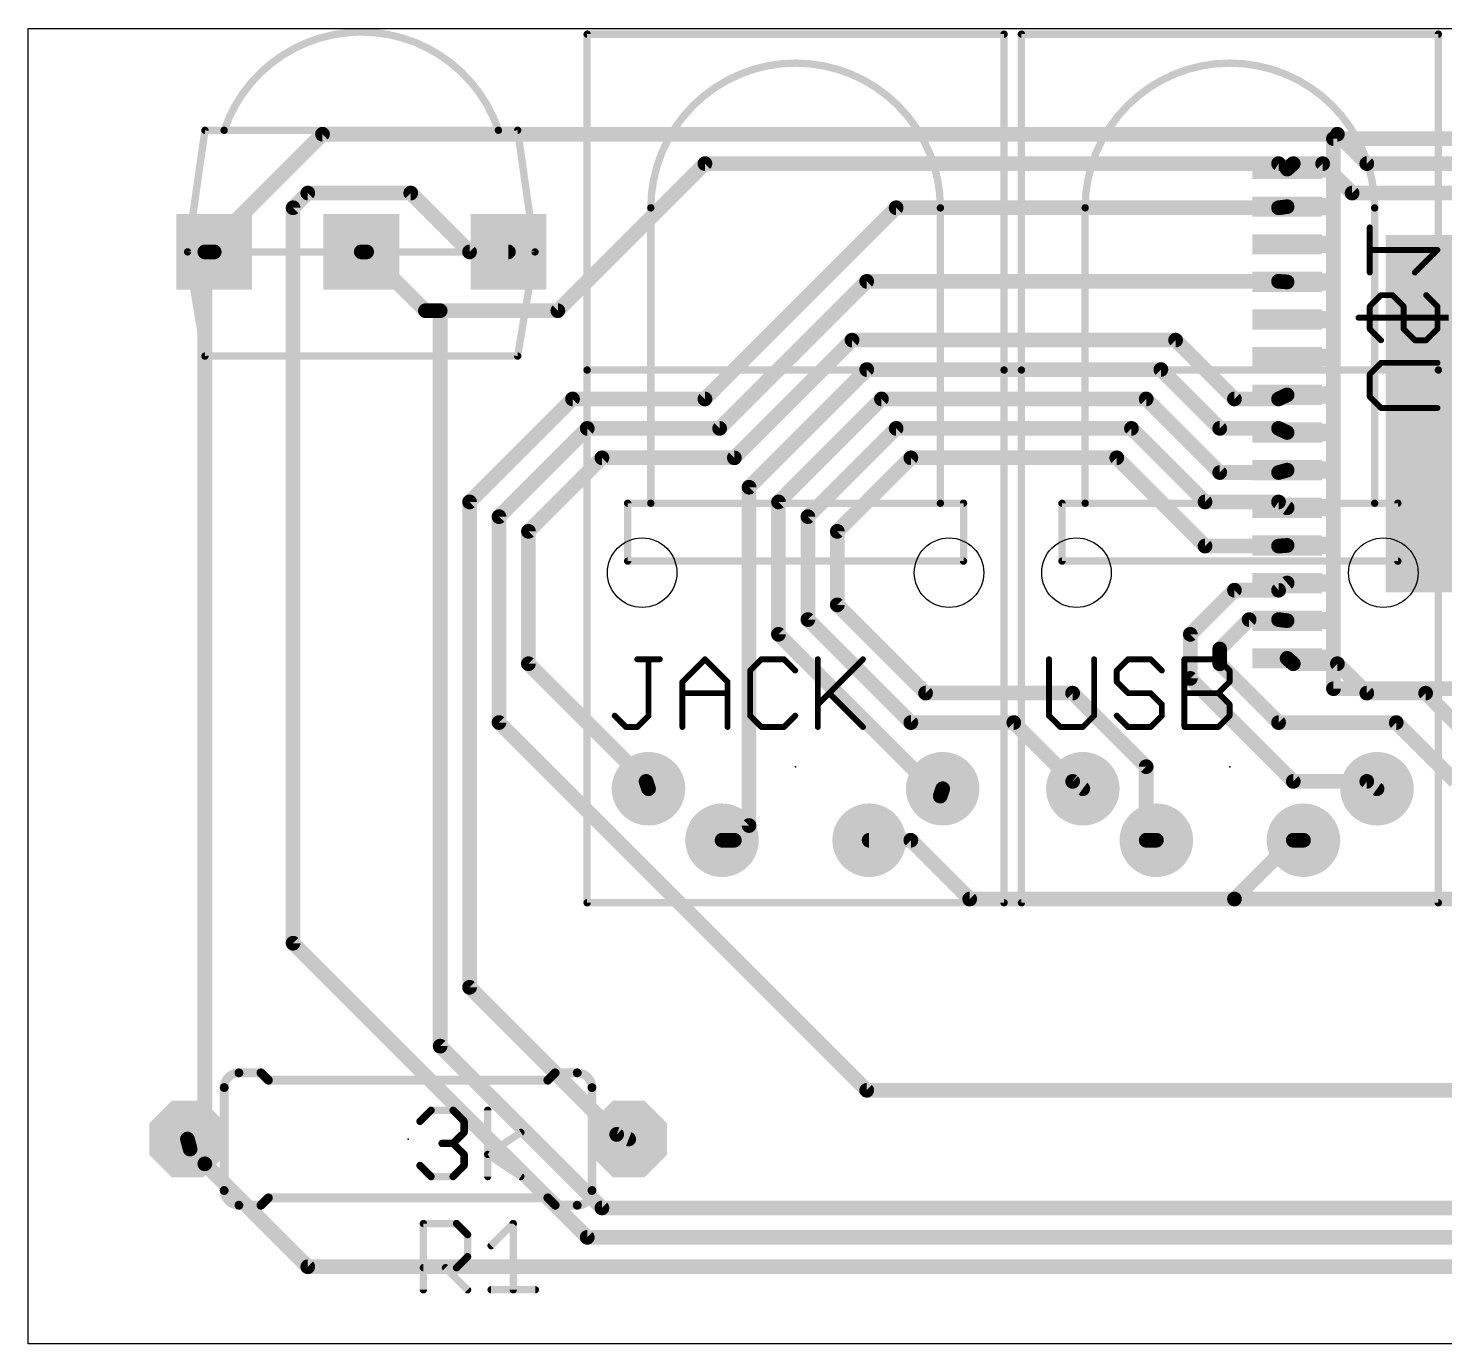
# Model space of a CAD drawing. Extents: x 0 to 68, y -10 to 12.8.
# Drawn here: x 0 to 24.46, y -9.96 to 12.75 of the extents above; entities that cross this region are included whole.
import ezdxf

# ---------------------------------------------------------------- set-up
doc = ezdxf.new("R2010")
doc.units = 0
for name, color, linetype in [('16', 175, 'CONTINUOUS'), ('17', 82, 'CONTINUOUS'), ('20', 7, 'CONTINUOUS'), ('21', 253, 'CONTINUOUS'), ('22', 253, 'CONTINUOUS'), ('23', 7, 'CONTINUOUS'), ('25', 253, 'CONTINUOUS'), ('26', 253, 'CONTINUOUS'), ('27', 253, 'CONTINUOUS'), ('51', 253, 'CONTINUOUS'), ('52', 253, 'CONTINUOUS')]:
    doc.layers.add(name, color=color, linetype=linetype)

# ---------------------------------------------------------------- blocks, each defined once
blk = doc.blocks.new('ROUNDP')
at = {"const_width": 0.5}
blk.add_lwpolyline([(0, -0.25, 1), (0, 0.25, 1), (0, -0.25)], format="xyb", dxfattribs=at)
blk = doc.blocks.new('RECT')
blk.add_solid([(-0.5, -0.5), (0.5, -0.5), (-0.5, 0.5), (0.5, 0.5)])
blk = doc.blocks.new('OCTAGONP')
at = {"const_width": 0.5}
blk.add_lwpolyline([(-0.25, -0.1036), (-0.25, 0.1036), (-0.1036, 0.25), (0.1036, 0.25), (0.25, 0.1036), (0.25, -0.1036), (0.1036, -0.25), (-0.1036, -0.25), (-0.25, -0.1036), (-0.25, 0.1036)], dxfattribs=at)
blk = doc.blocks.new('SQUAREP')
blk.add_solid([(-0.5, -0.5), (0.5, -0.5), (-0.5, 0.5), (0.5, 0.5)])

msp = doc.modelspace()

# ---------------------------------------------------------------- linework, layer by layer
at = {"layer": '16', "const_width": 0.254}
for points in [[(3.048, 8.89), (5.08, 10.922)], [(5.08, 10.922), (22.606, 10.922)], [(22.606, 10.922), (23.114, 10.414)], [(9.144, 7.874), (11.684, 10.414)], [(11.684, 10.414), (21.59, 10.414)], [(21.59, 10.414), (21.738, 10.321)], [(21.844, 10.414), (21.738, 10.321)], [(21.844, 10.414), (22.352, 10.414)], [(22.352, 10.414), (22.86, 9.906)], [(23.114, 10.414), (27.432, 10.414)], [(4.572, 9.652), (4.826, 9.906)], [(4.826, 9.906), (6.604, 9.906)], [(6.604, 9.906), (7.62, 8.89)], [(22.86, 9.906), (25.654, 9.906)], [(21.59, 9.652), (21.738, 9.671)], [(4.572, -3.048), (4.572, 9.652)], [(11.684, 6.35), (14.986, 9.652)], [(14.986, 9.652), (21.59, 9.652)], [(3.048, -6.858), (3.048, 8.89)], [(3.048, 8.89), (3.21, 8.89)], [(5.842, 8.89), (5.75, 8.89)], [(5.842, 8.89), (6.858, 7.874)], [(7.62, 8.89), (8.29, 8.89)], [(11.938, 5.842), (14.478, 8.382)], [(14.478, 8.382), (21.59, 8.382)], [(21.59, 8.382), (21.738, 8.371)], [(6.858, 7.874), (7.112, 7.874)], [(7.112, 7.874), (9.144, 7.874)], [(7.112, -4.826), (7.112, 7.874)], [(12.192, 5.334), (14.224, 7.366)], [(14.224, 7.366), (19.812, 7.366)], [(19.812, 7.366), (20.828, 6.35)], [(12.446, 4.826), (14.478, 6.858)], [(14.478, 6.858), (19.558, 6.858)], [(19.558, 6.858), (20.574, 5.842)], [(7.62, 4.572), (9.398, 6.35)], [(9.398, 6.35), (11.684, 6.35)], [(12.954, 4.572), (14.732, 6.35)], [(14.732, 6.35), (19.304, 6.35)], [(19.304, 6.35), (20.574, 5.08)], [(20.828, 6.35), (21.59, 6.35)], [(21.59, 6.35), (21.738, 6.421)], [(8.128, 4.318), (9.652, 5.842)], [(9.652, 5.842), (11.938, 5.842)], [(13.462, 4.318), (14.986, 5.842)], [(14.986, 5.842), (19.05, 5.842)], [(19.05, 5.842), (20.32, 4.572)], [(20.574, 5.842), (21.59, 5.842)], [(21.59, 5.842), (21.738, 5.771)], [(8.636, 4.064), (9.906, 5.334)], [(9.906, 5.334), (12.192, 5.334)], [(13.97, 4.064), (15.24, 5.334)], [(15.24, 5.334), (18.796, 5.334)], [(18.796, 5.334), (20.32, 3.81)], [(20.574, 5.08), (21.59, 5.08)], [(21.59, 5.08), (21.738, 5.121)], [(12.446, -1.016), (12.446, 4.826)], [(7.62, -3.81), (7.62, 4.572)], [(12.954, 2.286), (12.954, 4.572)], [(20.32, 4.572), (21.59, 4.572)], [(21.59, 4.572), (21.738, 4.471)], [(8.128, 0.762), (8.128, 4.318)], [(13.462, 2.54), (13.462, 4.318)], [(8.636, 1.778), (8.636, 4.064)], [(13.97, 2.794), (13.97, 4.064)], [(20.32, 3.81), (21.59, 3.81)], [(21.59, 3.81), (21.738, 3.821)], [(21.59, 3.048), (21.738, 3.171)], [(20.066, 2.286), (20.828, 3.048)], [(20.828, 3.048), (21.59, 3.048)], [(15.494, 1.27), (13.97, 2.794)], [(15.24, 0.762), (13.462, 2.54)], [(20.574, 2.032), (21.082, 2.54)], [(21.082, 2.54), (21.59, 2.54)], [(21.59, 2.54), (21.738, 2.521)], [(15.748, -0.508), (12.954, 2.286)], [(20.066, 1.524), (20.066, 2.286)], [(20.574, 1.778), (20.574, 2.032)], [(21.844, 1.778), (21.738, 1.871)], [(10.668, -0.254), (8.636, 1.778)], [(21.59, 0.762), (20.574, 1.778)], [(22.606, 1.778), (21.844, 1.778)], [(23.114, 1.27), (22.606, 1.778)], [(21.844, -0.254), (20.066, 1.524)], [(18.034, 1.27), (15.494, 1.27)], [(19.304, 0), (18.034, 1.27)], [(24.13, 1.27), (23.114, 1.27)], [(25.654, -0.254), (24.13, 1.27)], [(14.478, -5.588), (8.128, 0.762)], [(17.018, 0.762), (15.24, 0.762)], [(18.034, -0.254), (17.018, 0.762)], [(23.622, 0.762), (21.59, 0.762)], [(24.638, -0.254), (23.622, 0.762)], [(19.304, -1.27), (19.304, 0)], [(10.668, -0.254), (10.71, -0.381)], [(18.034, -0.254), (18.21, -0.381)], [(23.114, -0.254), (21.844, -0.254)], [(23.114, -0.254), (23.29, -0.381)], [(15.748, -0.508), (15.79, -0.381)], [(12.192, -1.27), (12.446, -1.016)], [(12.192, -1.27), (11.98, -1.27)], [(15.24, -1.27), (14.52, -1.27)], [(16.256, -2.286), (15.24, -1.27)], [(19.304, -1.27), (19.48, -1.27)], [(21.844, -1.27), (20.828, -2.286)], [(21.844, -1.27), (22.02, -1.27)], [(20.828, -2.286), (16.256, -2.286)], [(20.828, -2.286), (27.432, -2.286)], [(9.652, -8.128), (4.572, -3.048)], [(10.16, -6.35), (7.62, -3.81)], [(9.906, -7.62), (7.112, -4.826)], [(36.83, -5.588), (14.478, -5.588)], [(2.794, -6.604), (2.748, -6.43)], [(3.048, -6.858), (2.748, -6.43)], [(10.16, -6.35), (10.368, -6.43)], [(2.794, -6.604), (3.048, -6.858)], [(3.048, -6.858), (4.826, -8.636)], [(31.242, -7.62), (9.906, -7.62)], [(32.258, -8.128), (9.652, -8.128)], [(4.826, -8.636), (33.274, -8.636)]]:
    msp.add_lwpolyline(points, dxfattribs=at)
at = {"layer": '16', "const_width": 0.127}
for points in [[(5.08, 10.9855, 1), (5.08, 10.8585)], [(5.1249, 10.8771, 1), (5.0351, 10.9669)], [(22.6509, 10.9669, 1), (22.5611, 10.8771)], [(22.606, 10.8585, 1), (22.606, 10.9855)], [(11.684, 10.4775, 1), (11.684, 10.3505)], [(11.7289, 10.3691, 1), (11.6391, 10.4589)], [(21.6238, 10.4678, 1), (21.5562, 10.3602)], [(21.59, 10.3505, 1), (21.59, 10.4775)], [(21.844, 10.4775, 1), (21.844, 10.3505)], [(21.8859, 10.3663, 1), (21.8021, 10.4617)], [(22.3969, 10.4589, 1), (22.3071, 10.3691)], [(22.352, 10.3505, 1), (22.352, 10.4775)], [(23.114, 10.4775, 1), (23.114, 10.3505)], [(23.0691, 10.3691, 1), (23.1589, 10.4589)], [(21.6961, 10.3687, 1), (21.7799, 10.2733)], [(21.7042, 10.2672, 1), (21.7718, 10.3748)], [(4.826, 9.9695, 1), (4.826, 9.8425)], [(4.8709, 9.8611, 1), (4.7811, 9.9509)], [(6.6489, 9.9509, 1), (6.5591, 9.8611)], [(6.604, 9.8425, 1), (6.604, 9.9695)], [(22.86, 9.9695, 1), (22.86, 9.8425)], [(21.7461, 9.608, 1), (21.7299, 9.734)], [(22.8151, 9.8611, 1), (22.9049, 9.9509)], [(4.6355, 9.652, 1), (4.5085, 9.652)], [(4.5271, 9.6969, 1), (4.6169, 9.6071)], [(14.986, 9.7155, 1), (14.986, 9.5885)], [(15.0309, 9.6071, 1), (14.9411, 9.6969)], [(21.5819, 9.715, 1), (21.5981, 9.589)], [(21.59, 9.5885, 1), (21.59, 9.7155)], [(3.1115, 8.89, 1), (2.9845, 8.89)], [(3.048, 8.9535, 1), (3.048, 8.8265)], [(3.0031, 8.9349, 1), (3.0929, 8.8451)], [(3.21, 8.8265, 1), (3.21, 8.9535)], [(5.75, 8.9535, 1), (5.75, 8.8265)], [(5.8869, 8.9349, 1), (5.7971, 8.8451)], [(5.842, 8.8265, 1), (5.842, 8.9535)], [(7.62, 8.9535, 1), (7.62, 8.8265)], [(7.5751, 8.8451, 1), (7.6649, 8.9349)], [(8.29, 8.8265, 1), (8.29, 8.9535)], [(14.478, 8.4455, 1), (14.478, 8.3185)], [(14.5229, 8.3371, 1), (14.4331, 8.4269)], [(21.5947, 8.4453, 1), (21.5853, 8.3187)], [(21.59, 8.3185, 1), (21.59, 8.4455)], [(21.7333, 8.3077, 1), (21.7427, 8.4343)], [(6.858, 7.9375, 1), (6.858, 7.8105)], [(6.8131, 7.8291, 1), (6.9029, 7.9189)], [(7.112, 7.9375, 1), (7.112, 7.8105)], [(7.1755, 7.874, 1), (7.0485, 7.874)], [(7.112, 7.8105, 1), (7.112, 7.9375)], [(9.0991, 7.9189, 1), (9.1889, 7.8291)], [(9.144, 7.8105, 1), (9.144, 7.9375)], [(14.224, 7.4295, 1), (14.224, 7.3025)], [(14.2689, 7.3211, 1), (14.1791, 7.4109)], [(19.8569, 7.4109, 1), (19.7671, 7.3211)], [(19.812, 7.3025, 1), (19.812, 7.4295)], [(14.478, 6.9215, 1), (14.478, 6.7945)], [(14.5229, 6.8131, 1), (14.4331, 6.9029)], [(19.6029, 6.9029, 1), (19.5131, 6.8131)], [(19.558, 6.7945, 1), (19.558, 6.9215)], [(9.398, 6.4135, 1), (9.398, 6.2865)], [(9.4429, 6.3051, 1), (9.3531, 6.3949)], [(11.6391, 6.3949, 1), (11.7289, 6.3051)], [(11.684, 6.2865, 1), (11.684, 6.4135)], [(14.732, 6.4135, 1), (14.732, 6.2865)], [(14.7769, 6.3051, 1), (14.6871, 6.3949)], [(19.3489, 6.3949, 1), (19.2591, 6.3051)], [(19.304, 6.2865, 1), (19.304, 6.4135)], [(20.828, 6.4135, 1), (20.828, 6.2865)], [(20.7831, 6.3051, 1), (20.8729, 6.3949)], [(21.5625, 6.4073, 1), (21.6175, 6.2927)], [(21.59, 6.2865, 1), (21.59, 6.4135)], [(21.7655, 6.3637, 1), (21.7105, 6.4783)], [(9.652, 5.9055, 1), (9.652, 5.7785)], [(9.6969, 5.7971, 1), (9.6071, 5.8869)], [(11.8931, 5.8869, 1), (11.9829, 5.7971)], [(11.938, 5.7785, 1), (11.938, 5.9055)], [(14.986, 5.9055, 1), (14.986, 5.7785)], [(15.0309, 5.7971, 1), (14.9411, 5.8869)], [(19.0949, 5.8869, 1), (19.0051, 5.7971)], [(19.05, 5.7785, 1), (19.05, 5.9055)], [(20.574, 5.9055, 1), (20.574, 5.7785)], [(20.5291, 5.7971, 1), (20.6189, 5.8869)], [(21.6175, 5.8993, 1), (21.5625, 5.7847)], [(21.59, 5.7785, 1), (21.59, 5.9055)], [(21.7105, 5.7137, 1), (21.7655, 5.8283)], [(9.906, 5.3975, 1), (9.906, 5.2705)], [(9.9509, 5.2891, 1), (9.8611, 5.3789)], [(12.1471, 5.3789, 1), (12.2369, 5.2891)], [(12.192, 5.2705, 1), (12.192, 5.3975)], [(15.24, 5.3975, 1), (15.24, 5.2705)], [(15.2849, 5.2891, 1), (15.1951, 5.3789)], [(18.8409, 5.3789, 1), (18.7511, 5.2891)], [(18.796, 5.2705, 1), (18.796, 5.3975)], [(20.574, 5.1435, 1), (20.574, 5.0165)], [(20.5291, 5.0351, 1), (20.6189, 5.1249)], [(21.573, 5.1412, 1), (21.607, 5.0188)], [(21.59, 5.0165, 1), (21.59, 5.1435)], [(21.755, 5.0598, 1), (21.721, 5.1822)], [(12.5095, 4.826, 1), (12.3825, 4.826)], [(12.4011, 4.8709, 1), (12.4909, 4.7811)], [(7.6835, 4.572, 1), (7.5565, 4.572)], [(7.5751, 4.6169, 1), (7.6649, 4.5271)], [(13.0175, 4.572, 1), (12.8905, 4.572)], [(12.9091, 4.6169, 1), (12.9989, 4.5271)], [(20.32, 4.6355, 1), (20.32, 4.5085)], [(20.2751, 4.5271, 1), (20.3649, 4.6169)], [(21.6258, 4.6245, 1), (21.5542, 4.5195)], [(21.59, 4.5085, 1), (21.59, 4.6355)], [(8.1915, 4.318, 1), (8.0645, 4.318)], [(8.0831, 4.3629, 1), (8.1729, 4.2731)], [(13.5255, 4.318, 1), (13.3985, 4.318)], [(13.4171, 4.3629, 1), (13.5069, 4.2731)], [(21.7022, 4.4185, 1), (21.7738, 4.5235)], [(8.6995, 4.064, 1), (8.5725, 4.064)], [(8.5911, 4.1089, 1), (8.6809, 4.0191)], [(14.0335, 4.064, 1), (13.9065, 4.064)], [(13.9251, 4.1089, 1), (14.0149, 4.0191)], [(20.32, 3.8735, 1), (20.32, 3.7465)], [(20.2751, 3.7651, 1), (20.3649, 3.8549)], [(21.5853, 3.8733, 1), (21.5947, 3.7467)], [(21.59, 3.7465, 1), (21.59, 3.8735)], [(21.7427, 3.7577, 1), (21.7333, 3.8843)], [(21.7786, 3.1222, 1), (21.6974, 3.2198)], [(20.828, 3.1115, 1), (20.828, 2.9845)], [(20.8729, 3.0031, 1), (20.7831, 3.0929)], [(21.5494, 3.0968, 1), (21.6306, 2.9992)], [(21.59, 2.9845, 1), (21.59, 3.1115)], [(14.0149, 2.8389, 1), (13.9251, 2.7491)], [(13.9065, 2.794, 1), (14.0335, 2.794)], [(13.5069, 2.5849, 1), (13.4171, 2.4951)], [(13.3985, 2.54, 1), (13.5255, 2.54)], [(21.082, 2.6035, 1), (21.082, 2.4765)], [(21.1269, 2.4951, 1), (21.0371, 2.5849)], [(21.5981, 2.603, 1), (21.5819, 2.477)], [(21.59, 2.4765, 1), (21.59, 2.6035)], [(21.7299, 2.458, 1), (21.7461, 2.584)], [(12.9989, 2.3309, 1), (12.9091, 2.2411)], [(12.8905, 2.286, 1), (13.0175, 2.286)], [(20.1295, 2.286, 1), (20.0025, 2.286)], [(20.0211, 2.3309, 1), (20.1109, 2.2411)], [(20.6375, 2.032, 1), (20.5105, 2.032)], [(20.5291, 2.0769, 1), (20.6189, 1.9871)], [(21.7799, 1.9187, 1), (21.6961, 1.8233)], [(8.6809, 1.8229, 1), (8.5911, 1.7331)], [(8.5725, 1.778, 1), (8.6995, 1.778)], [(20.6189, 1.8229, 1), (20.5291, 1.7331)], [(20.5105, 1.778, 1), (20.6375, 1.778)], [(21.844, 1.8415, 1), (21.844, 1.7145)], [(21.8021, 1.7303, 1), (21.8859, 1.8257)], [(22.6509, 1.8229, 1), (22.5611, 1.7331)], [(22.606, 1.7145, 1), (22.606, 1.8415)], [(20.1109, 1.5689, 1), (20.0211, 1.4791)], [(20.0025, 1.524, 1), (20.1295, 1.524)], [(15.494, 1.3335, 1), (15.494, 1.2065)], [(15.4491, 1.2251, 1), (15.5389, 1.3149)], [(18.0789, 1.3149, 1), (17.9891, 1.2251)], [(18.034, 1.2065, 1), (18.034, 1.3335)], [(23.114, 1.3335, 1), (23.114, 1.2065)], [(23.0691, 1.2251, 1), (23.1589, 1.3149)], [(24.1749, 1.3149, 1), (24.0851, 1.2251)], [(24.13, 1.2065, 1), (24.13, 1.3335)], [(8.1729, 0.8069, 1), (8.0831, 0.7171)], [(8.0645, 0.762, 1), (8.1915, 0.762)], [(15.24, 0.8255, 1), (15.24, 0.6985)], [(15.1951, 0.7171, 1), (15.2849, 0.8069)], [(17.0629, 0.8069, 1), (16.9731, 0.7171)], [(17.018, 0.6985, 1), (17.018, 0.8255)], [(21.59, 0.8255, 1), (21.59, 0.6985)], [(21.5451, 0.7171, 1), (21.6349, 0.8069)], [(23.6669, 0.8069, 1), (23.5771, 0.7171)], [(23.622, 0.6985, 1), (23.622, 0.8255)], [(19.3675, 0, 1), (19.2405, 0)], [(19.2591, -0.0449, 1), (19.3489, 0.0449)], [(10.7283, -0.2341, 1), (10.6077, -0.2739)], [(10.6231, -0.2989, 1), (10.7129, -0.2091)], [(18.0712, -0.2025, 1), (17.9968, -0.3055)], [(17.9891, -0.2989, 1), (18.0789, -0.2091)], [(21.844, -0.1905, 1), (21.844, -0.3175)], [(21.7991, -0.2989, 1), (21.8889, -0.2091)], [(23.1512, -0.2025, 1), (23.0768, -0.3055)], [(23.114, -0.3175, 1), (23.114, -0.1905)], [(10.6497, -0.4009, 1), (10.7703, -0.3611)], [(15.6877, -0.4881, 1), (15.8083, -0.5279)], [(15.7031, -0.5529, 1), (15.7929, -0.4631)], [(15.8503, -0.4009, 1), (15.7297, -0.3611)], [(18.1728, -0.4325, 1), (18.2472, -0.3295)], [(23.2528, -0.4325, 1), (23.3272, -0.3295)], [(12.3825, -1.016, 1), (12.5095, -1.016)], [(12.4909, -1.0609, 1), (12.4011, -0.9711)], [(11.98, -1.2065, 1), (11.98, -1.3335)], [(12.1471, -1.2251, 1), (12.2369, -1.3149)], [(12.192, -1.3335, 1), (12.192, -1.2065)], [(14.52, -1.2065, 1), (14.52, -1.3335)], [(15.2849, -1.2251, 1), (15.1951, -1.3149)], [(15.24, -1.3335, 1), (15.24, -1.2065)], [(19.304, -1.2065, 1), (19.304, -1.3335)], [(19.2405, -1.27, 1), (19.3675, -1.27)], [(19.48, -1.3335, 1), (19.48, -1.2065)], [(21.844, -1.2065, 1), (21.844, -1.3335)], [(21.8889, -1.3149, 1), (21.7991, -1.2251)], [(22.02, -1.3335, 1), (22.02, -1.2065)], [(16.256, -2.2225, 1), (16.256, -2.3495)], [(16.2111, -2.3309, 1), (16.3009, -2.2411)], [(20.828, -2.2225, 1), (20.828, -2.3495)], [(20.7831, -2.2411, 1), (20.8729, -2.3309)], [(20.828, -2.3495, 1), (20.828, -2.2225)], [(4.6169, -3.0031, 1), (4.5271, -3.0929)], [(4.5085, -3.048, 1), (4.6355, -3.048)], [(7.6649, -3.7651, 1), (7.5751, -3.8549)], [(7.5565, -3.81, 1), (7.6835, -3.81)], [(7.1569, -4.7811, 1), (7.0671, -4.8709)], [(7.0485, -4.826, 1), (7.1755, -4.826)], [(14.478, -5.5245, 1), (14.478, -5.6515)], [(14.4331, -5.6329, 1), (14.5229, -5.5431)], [(2.8094, -6.4138, 1), (2.6866, -6.4462)], [(2.8, -6.3936, 1), (2.696, -6.4664)], [(10.1828, -6.2907, 1), (10.1372, -6.4093)], [(10.1151, -6.3949, 1), (10.2049, -6.3051)], [(10.3452, -6.4893, 1), (10.3908, -6.3707)], [(2.8389, -6.5591, 1), (2.7491, -6.6489)], [(2.7326, -6.6202, 1), (2.8554, -6.5878)], [(3.0929, -6.8131, 1), (3.0031, -6.9029)], [(2.9845, -6.858, 1), (3.1115, -6.858)], [(2.996, -6.8944, 1), (3.1, -6.8216)], [(3.0031, -6.9029, 1), (3.0929, -6.8131)], [(9.906, -7.5565, 1), (9.906, -7.6835)], [(9.8611, -7.6649, 1), (9.9509, -7.5751)], [(9.652, -8.0645, 1), (9.652, -8.1915)], [(9.6071, -8.1729, 1), (9.6969, -8.0831)], [(4.826, -8.5725, 1), (4.826, -8.6995)], [(4.7811, -8.6809, 1), (4.8709, -8.5911)]]:
    msp.add_lwpolyline(points, format="xyb", dxfattribs=at)
at = {"layer": '20'}
for p, q in [((0, -9.964), (0, 12.75)), ((0, 12.75), (68, 12.75)), ((68, -9.964), (0, -9.964))]:
    msp.add_line(p, q, dxfattribs=at)
for centre in [(10.6, 3.35), (15.9, 3.35), (18.1, 3.35), (23.4, 3.35)]:
    msp.add_circle(centre, 0.6, dxfattribs=at)
at = {"layer": '21'}
for points, const_width in [([(8.1185, 10.99, 0.7166), (3.3815, 10.99)], 0.127), ([(9.6818, 12.65, 1), (9.6182, 12.65)], 0.0635), ([(9.65, 12.6818, 1), (9.65, 12.6182)], 0.0635), ([(16.8818, 12.65, 1), (16.8183, 12.65)], 0.0635), ([(16.85, 12.6182, 1), (16.85, 12.6818)], 0.0635), ([(17.15, 12.6818, 1), (17.15, 12.6182)], 0.0635), ([(17.1818, 12.65, 1), (17.1183, 12.65)], 0.0635), ([(24.3818, 12.65, 1), (24.3183, 12.65)], 0.0635), ([(24.35, 12.6182, 1), (24.35, 12.6818)], 0.0635), ([(15.75, 9.65, 1), (10.75, 9.65)], 0.127), ([(23.25, 9.65, 1), (18.25, 9.65)], 0.127), ([(3.05, 11.0218, 1), (3.05, 10.9582)], 0.0635), ([(3.0814, 10.9855, 1), (3.0186, 10.9945)], 0.0635), ([(3.3815, 11.0218, 1), (3.3815, 10.9582)], 0.0635), ([(3.3514, 11.0002, 1), (3.4115, 10.9798)], 0.0635), ([(3.3815, 10.9582, 1), (3.3815, 11.0218)], 0.0635), ([(8.1185, 11.0218, 1), (8.1185, 10.9582)], 0.0635), ([(8.0885, 10.9798, 1), (8.1486, 11.0002)], 0.0635), ([(8.1185, 10.9582, 1), (8.1185, 11.0218)], 0.0635), ([(8.4814, 10.9945, 1), (8.4186, 10.9855)], 0.0635), ([(8.45, 10.9582, 1), (8.45, 11.0218)], 0.0635), ([(10.7818, 9.65, 1), (10.7182, 9.65)], 0.0635), ([(10.7182, 9.65, 1), (10.7818, 9.65)], 0.0635), ([(15.7818, 9.65, 1), (15.7182, 9.65)], 0.0635), ([(15.7182, 9.65, 1), (15.7818, 9.65)], 0.0635), ([(18.2817, 9.65, 1), (18.2183, 9.65)], 0.0635), ([(18.2183, 9.65, 1), (18.2817, 9.65)], 0.0635), ([(23.2817, 9.65, 1), (23.2183, 9.65)], 0.0635), ([(23.2183, 9.65, 1), (23.2817, 9.65)], 0.0635), ([(2.75, 8.9218, 1), (2.75, 8.8582)], 0.0635), ([(2.7813, 8.8952, 1), (2.7187, 8.8848)], 0.0635), ([(2.7186, 8.8945, 1), (2.7814, 8.8855)], 0.0635), ([(8.7186, 8.8855, 1), (8.7814, 8.8945)], 0.0635), ([(8.7813, 8.8848, 1), (8.7187, 8.8952)], 0.0635), ([(8.75, 8.8582, 1), (8.75, 8.9218)], 0.0635), ([(3.05, 7.1218, 1), (3.05, 7.0583)], 0.0635), ([(3.0187, 7.0848, 1), (3.0813, 7.0952)], 0.0635), ([(8.4187, 7.0952, 1), (8.4813, 7.0848)], 0.0635), ([(8.45, 7.0583, 1), (8.45, 7.1218)], 0.0635), ([(9.6818, 6.85, 1), (9.6182, 6.85)], 0.0635), ([(9.6182, 6.85, 1), (9.6818, 6.85)], 0.0635), ([(9.65, 6.8818, 1), (9.65, 6.8183)], 0.0635), ([(16.8818, 6.85, 1), (16.8183, 6.85)], 0.0635), ([(16.8183, 6.85, 1), (16.8818, 6.85)], 0.0635), ([(16.85, 6.8183, 1), (16.85, 6.8818)], 0.0635), ([(17.15, 6.8818, 1), (17.15, 6.8183)], 0.0635), ([(17.1818, 6.85, 1), (17.1183, 6.85)], 0.0635), ([(17.1183, 6.85, 1), (17.1818, 6.85)], 0.0635), ([(24.3818, 6.85, 1), (24.3183, 6.85)], 0.0635), ([(24.3183, 6.85, 1), (24.3818, 6.85)], 0.0635), ([(24.35, 6.8183, 1), (24.35, 6.8818)], 0.0635), ([(10.3818, 4.55, 1), (10.3182, 4.55)], 0.0635), ([(10.35, 4.5817, 1), (10.35, 4.5183)], 0.0635), ([(10.7182, 4.55, 1), (10.7818, 4.55)], 0.0635), ([(10.75, 4.5817, 1), (10.75, 4.5183)], 0.0635), ([(10.75, 4.5183, 1), (10.75, 4.5817)], 0.0635), ([(15.7182, 4.55, 1), (15.7818, 4.55)], 0.0635), ([(15.75, 4.5817, 1), (15.75, 4.5183)], 0.0635), ([(15.75, 4.5183, 1), (15.75, 4.5817)], 0.0635), ([(16.1818, 4.55, 1), (16.1183, 4.55)], 0.0635), ([(16.15, 4.5183, 1), (16.15, 4.5817)], 0.0635), ([(17.8818, 4.55, 1), (17.8183, 4.55)], 0.0635), ([(17.85, 4.5817, 1), (17.85, 4.5183)], 0.0635), ([(18.25, 4.5817, 1), (18.25, 4.5183)], 0.0635), ([(18.2183, 4.55, 1), (18.2817, 4.55)], 0.0635), ([(18.25, 4.5183, 1), (18.25, 4.5817)], 0.0635), ([(23.25, 4.5817, 1), (23.25, 4.5183)], 0.0635), ([(23.2183, 4.55, 1), (23.2817, 4.55)], 0.0635), ([(23.25, 4.5183, 1), (23.25, 4.5817)], 0.0635), ([(23.6818, 4.55, 1), (23.6183, 4.55)], 0.0635), ([(23.65, 4.5183, 1), (23.65, 4.5817)], 0.0635), ([(10.3182, 3.55, 1), (10.3818, 3.55)], 0.0635), ([(10.35, 3.5818, 1), (10.35, 3.5183)], 0.0635), ([(16.1183, 3.55, 1), (16.1818, 3.55)], 0.0635), ([(16.15, 3.5183, 1), (16.15, 3.5818)], 0.0635), ([(17.85, 3.5818, 1), (17.85, 3.5183)], 0.0635), ([(17.8183, 3.55, 1), (17.8818, 3.55)], 0.0635), ([(23.6183, 3.55, 1), (23.6818, 3.55)], 0.0635), ([(23.65, 3.5183, 1), (23.65, 3.5818)], 0.0635), ([(10.5156, 1.8806, 1), (10.5156, 1.8298)], 0.0508), ([(10.7359, 1.8552, 1), (10.6851, 1.8552)], 0.0508), ([(10.9054, 1.8298, 1), (10.9054, 1.8806)], 0.0508), ([(11.703, 1.8732, 1), (11.667, 1.8372)], 0.0508), ([(11.703, 1.8372, 1), (11.667, 1.8732)], 0.0508), ([(12.6595, 1.8806, 1), (12.6595, 1.8298)], 0.0508), ([(12.6775, 1.8372, 1), (12.6415, 1.8732)], 0.0508), ([(13.0673, 1.8732, 1), (13.0313, 1.8372)], 0.0508), ([(13.0493, 1.8298, 1), (13.0493, 1.8806)], 0.0508), ([(13.6594, 1.8552, 1), (13.6086, 1.8552)], 0.0508), ([(14.4315, 1.8372, 1), (14.3956, 1.8732)], 0.0508), ([(17.6512, 1.8552, 1), (17.6004, 1.8552)], 0.0508), ([(18.4308, 1.8552, 1), (18.38, 1.8552)], 0.0508), ([(18.9901, 1.8806, 1), (18.9901, 1.8298)], 0.0508), ([(19.0081, 1.8372, 1), (18.9721, 1.8732)], 0.0508), ([(19.3979, 1.8732, 1), (19.3619, 1.8372)], 0.0508), ([(19.3799, 1.8298, 1), (19.3799, 1.8806)], 0.0508), ([(19.99, 1.8552, 1), (19.9392, 1.8552)], 0.0508), ([(19.9646, 1.8806, 1), (19.9646, 1.8298)], 0.0508), ([(20.5673, 1.8732, 1), (20.5313, 1.8372)], 0.0508), ([(20.5493, 1.8298, 1), (20.5493, 1.8806)], 0.0508), ([(11.2772, 1.4834, 1), (11.3132, 1.4474)], 0.0508), ([(11.3206, 1.4654, 1), (11.2698, 1.4654)], 0.0508), ([(12.1002, 1.4654, 1), (12.0494, 1.4654)], 0.0508), ([(12.0568, 1.4474, 1), (12.0928, 1.4834)], 0.0508), ([(12.4466, 1.6783, 1), (12.4826, 1.6423)], 0.0508), ([(12.49, 1.6603, 1), (12.4392, 1.6603)], 0.0508), ([(13.2262, 1.6423, 1), (13.2622, 1.6783)], 0.0508), ([(18.7772, 1.6783, 1), (18.8132, 1.6423)], 0.0508), ([(18.8132, 1.4834, 1), (18.7772, 1.4474)], 0.0508), ([(18.8206, 1.6603, 1), (18.7698, 1.6603)], 0.0508), ([(18.7698, 1.4654, 1), (18.8206, 1.4654)], 0.0508), ([(19.5568, 1.6423, 1), (19.5928, 1.6783)], 0.0508), ([(20.7696, 1.6603, 1), (20.7188, 1.6603)], 0.0508), ([(20.7188, 1.4654, 1), (20.7696, 1.4654)], 0.0508), ([(20.7262, 1.6423, 1), (20.7622, 1.6783)], 0.0508), ([(20.7622, 1.4474, 1), (20.7262, 1.4834)], 0.0508), ([(11.2952, 1.2959, 1), (11.2952, 1.2451)], 0.0508), ([(12.0748, 1.2451, 1), (12.0748, 1.2959)], 0.0508), ([(13.8468, 1.2885, 1), (13.8109, 1.2525)], 0.0508), ([(18.9901, 1.2959, 1), (18.9901, 1.2451)], 0.0508), ([(18.9721, 1.2525, 1), (19.0081, 1.2885)], 0.0508), ([(19.3979, 1.2885, 1), (19.3619, 1.2525)], 0.0508), ([(19.3799, 1.2451, 1), (19.3799, 1.2959)], 0.0508), ([(19.9646, 1.2959, 1), (19.9646, 1.2451)], 0.0508), ([(20.5673, 1.2885, 1), (20.5313, 1.2525)], 0.0508), ([(20.5313, 1.2885, 1), (20.5673, 1.2525)], 0.0508), ([(20.5493, 1.2451, 1), (20.5493, 1.2959)], 0.0508), ([(13.616, 1.0936, 1), (13.652, 1.0576)], 0.0508), ([(19.6002, 1.0756, 1), (19.5494, 1.0756)], 0.0508), ([(19.5568, 1.0576, 1), (19.5928, 1.0936)], 0.0508), ([(20.7696, 1.0756, 1), (20.7188, 1.0756)], 0.0508), ([(20.7262, 1.0576, 1), (20.7622, 1.0936)], 0.0508), ([(10.1438, 0.8987, 1), (10.1078, 0.8627)], 0.0508), ([(10.3207, 0.7112, 1), (10.3207, 0.6604)], 0.0508), ([(10.5156, 0.6604, 1), (10.5156, 0.7112)], 0.0508), ([(10.6851, 0.8807, 1), (10.7359, 0.8807)], 0.0508), ([(10.7285, 0.8627, 1), (10.6925, 0.8987)], 0.0508), ([(12.4826, 0.8987, 1), (12.4466, 0.8627)], 0.0508), ([(12.4392, 0.8807, 1), (12.49, 0.8807)], 0.0508), ([(12.6595, 0.7112, 1), (12.6595, 0.6604)], 0.0508), ([(13.0493, 0.6604, 1), (13.0493, 0.7112)], 0.0508), ([(13.2622, 0.8627, 1), (13.2262, 0.8987)], 0.0508), ([(17.6438, 0.8987, 1), (17.6078, 0.8627)], 0.0508), ([(17.6004, 0.8807, 1), (17.6512, 0.8807)], 0.0508), ([(17.8207, 0.7112, 1), (17.8207, 0.6604)], 0.0508), ([(18.2105, 0.6604, 1), (18.2105, 0.7112)], 0.0508), ([(18.38, 0.8807, 1), (18.4308, 0.8807)], 0.0508), ([(18.4234, 0.8627, 1), (18.3874, 0.8987)], 0.0508), ([(18.8132, 0.8987, 1), (18.7772, 0.8627)], 0.0508), ([(18.9901, 0.7112, 1), (18.9901, 0.6604)], 0.0508), ([(19.3799, 0.6604, 1), (19.3799, 0.7112)], 0.0508), ([(19.5494, 0.8807, 1), (19.6002, 0.8807)], 0.0508), ([(19.5928, 0.8627, 1), (19.5568, 0.8987)], 0.0508), ([(19.9646, 0.7112, 1), (19.9646, 0.6604)], 0.0508), ([(20.5493, 0.6604, 1), (20.5493, 0.7112)], 0.0508), ([(20.7188, 0.8807, 1), (20.7696, 0.8807)], 0.0508), ([(20.7622, 0.8627, 1), (20.7262, 0.8987)], 0.0508), ([(10.3027, 0.6678, 1), (10.3387, 0.7038)], 0.0508), ([(10.4976, 0.7038, 1), (10.5336, 0.6678)], 0.0508), ([(11.2698, 0.6858, 1), (11.3206, 0.6858)], 0.0508), ([(12.0494, 0.6858, 1), (12.1002, 0.6858)], 0.0508), ([(12.6415, 0.6678, 1), (12.6775, 0.7038)], 0.0508), ([(13.0313, 0.7038, 1), (13.0673, 0.6678)], 0.0508), ([(13.6086, 0.6858, 1), (13.6594, 0.6858)], 0.0508), ([(14.3956, 0.6678, 1), (14.4315, 0.7038)], 0.0508), ([(17.8027, 0.6678, 1), (17.8387, 0.7038)], 0.0508), ([(18.1925, 0.7038, 1), (18.2285, 0.6678)], 0.0508), ([(18.9721, 0.6678, 1), (19.0081, 0.7038)], 0.0508), ([(19.3619, 0.7038, 1), (19.3979, 0.6678)], 0.0508), ([(19.9392, 0.6858, 1), (19.99, 0.6858)], 0.0508), ([(20.5313, 0.7038, 1), (20.5673, 0.6678)], 0.0508), ([(9.65, -2.3182, 1), (9.65, -2.3818)], 0.0635), ([(9.6182, -2.35, 1), (9.6818, -2.35)], 0.0635), ([(16.8183, -2.35, 1), (16.8818, -2.35)], 0.0635), ([(16.85, -2.3818, 1), (16.85, -2.3182)], 0.0635), ([(17.15, -2.3182, 1), (17.15, -2.3818)], 0.0635), ([(17.1183, -2.35, 1), (17.1818, -2.35)], 0.0635), ([(24.3183, -2.35, 1), (24.3818, -2.35)], 0.0635), ([(24.35, -2.3818, 1), (24.35, -2.3182)], 0.0635), ([(3.637, -5.287, 0.4142), (3.383, -5.541)], 0.1524), ([(3.637, -5.2489, 1), (3.637, -5.3251)], 0.0762), ([(3.637, -5.3251, 1), (3.637, -5.2489)], 0.0762), ([(4.0449, -5.2601, 1), (3.9911, -5.3139)], 0.0762), ([(4.018, -5.3251, 1), (4.018, -5.2489)], 0.0762), ([(4.145, -5.3759, 1), (4.145, -5.4521)], 0.0762), ([(4.1181, -5.4409, 1), (4.1719, -5.3871)], 0.0762), ([(8.9441, -5.3871, 1), (8.9979, -5.4409)], 0.0762), ([(8.971, -5.4521, 1), (8.971, -5.3759)], 0.0762), ([(9.098, -5.2489, 1), (9.098, -5.3251)], 0.0762), ([(9.1249, -5.3139, 1), (9.0711, -5.2601)], 0.0762), ([(9.733, -5.541, 0.4142), (9.479, -5.287)], 0.1524), ([(9.479, -5.2489, 1), (9.479, -5.3251)], 0.0762), ([(9.479, -5.3251, 1), (9.479, -5.2489)], 0.0762), ([(3.3449, -5.541, 1), (3.4211, -5.541)], 0.0762), ([(9.6949, -5.541, 1), (9.7711, -5.541)], 0.0762), ([(3.383, -7.319, 0.4142), (3.637, -7.573)], 0.1524), ([(3.4211, -7.319, 1), (3.3449, -7.319)], 0.0762), ([(9.479, -7.573, 0.4142), (9.733, -7.319)], 0.1524), ([(9.7711, -7.319, 1), (9.6949, -7.319)], 0.0762), ([(3.637, -7.5349, 1), (3.637, -7.6111)], 0.0762), ([(3.637, -7.6111, 1), (3.637, -7.5349)], 0.0762), ([(3.9911, -7.5461, 1), (4.0449, -7.5999)], 0.0762), ([(4.018, -7.6111, 1), (4.018, -7.5349)], 0.0762), ([(4.145, -7.4079, 1), (4.145, -7.4841)], 0.0762), ([(4.1719, -7.4729, 1), (4.1181, -7.4191)], 0.0762), ([(8.9979, -7.4191, 1), (8.9441, -7.4729)], 0.0762), ([(8.971, -7.4841, 1), (8.971, -7.4079)], 0.0762), ([(9.098, -7.5349, 1), (9.098, -7.6111)], 0.0762), ([(9.0711, -7.5999, 1), (9.1249, -7.5461)], 0.0762), ([(9.479, -7.5349, 1), (9.479, -7.6111)], 0.0762), ([(9.479, -7.6111, 1), (9.479, -7.5349)], 0.0762)]:
    msp.add_lwpolyline(points, format="xyb", dxfattribs=dict(at, const_width=const_width))
for points, const_width in [([(9.65, 6.85), (9.65, 12.65)], 0.127), ([(9.65, 12.65), (16.85, 12.65)], 0.127), ([(16.85, 12.65), (16.85, 6.85)], 0.127), ([(17.15, 6.85), (17.15, 12.65)], 0.127), ([(17.15, 12.65), (24.35, 12.65)], 0.127), ([(24.35, 12.65), (24.35, 6.85)], 0.127), ([(3.05, 10.99), (2.75, 8.89)], 0.127), ([(3.3815, 10.99), (3.05, 10.99)], 0.127), ([(8.1185, 10.99), (3.3815, 10.99)], 0.127), ([(8.45, 10.99), (8.1185, 10.99)], 0.127), ([(8.45, 10.99), (8.75, 8.89)], 0.127), ([(10.75, 4.55), (10.75, 9.65)], 0.127), ([(15.75, 9.65), (15.75, 4.55)], 0.127), ([(18.25, 4.55), (18.25, 9.65)], 0.127), ([(23.25, 9.65), (23.25, 4.55)], 0.127), ([(2.75, 8.89), (3.05, 7.09)], 0.127), ([(2.75, 8.89), (8.75, 8.89)], 0.127), ([(8.75, 8.89), (8.45, 7.09)], 0.127), ([(3.05, 7.09), (8.45, 7.09)], 0.127), ([(9.65, -2.35), (9.65, 6.85)], 0.127), ([(9.65, 6.85), (16.85, 6.85)], 0.127), ([(16.85, 6.85), (16.85, -2.35)], 0.127), ([(17.15, -2.35), (17.15, 6.85)], 0.127), ([(17.15, 6.85), (24.35, 6.85)], 0.127), ([(24.35, 6.85), (24.35, -2.35)], 0.127), ([(10.35, 3.55), (10.35, 4.55)], 0.127), ([(10.35, 4.55), (10.75, 4.55)], 0.127), ([(10.75, 4.55), (15.75, 4.55)], 0.127), ([(15.75, 4.55), (16.15, 4.55)], 0.127), ([(16.15, 4.55), (16.15, 3.55)], 0.127), ([(17.85, 3.55), (17.85, 4.55)], 0.127), ([(17.85, 4.55), (18.25, 4.55)], 0.127), ([(18.25, 4.55), (23.25, 4.55)], 0.127), ([(23.25, 4.55), (23.65, 4.55)], 0.127), ([(23.65, 4.55), (23.65, 3.55)], 0.127), ([(16.15, 3.55), (10.35, 3.55)], 0.127), ([(23.65, 3.55), (17.85, 3.55)], 0.127), ([(10.5156, 1.8552), (10.9054, 1.8552)], 0.1016), ([(10.7105, 0.8807), (10.7105, 1.8552)], 0.1016), ([(11.2952, 1.4654), (11.685, 1.8552)], 0.1016), ([(11.685, 1.8552), (12.0748, 1.4654)], 0.1016), ([(12.6595, 1.8552), (12.4646, 1.6603)], 0.1016), ([(13.0493, 1.8552), (12.6595, 1.8552)], 0.1016), ([(13.2442, 1.6603), (13.0493, 1.8552)], 0.1016), ([(13.634, 1.8552), (13.634, 0.6858)], 0.1016), ([(13.634, 1.0756), (14.4136, 1.8552)], 0.1016), ([(17.6258, 1.8552), (17.6258, 0.8807)], 0.1016), ([(18.4054, 0.8807), (18.4054, 1.8552)], 0.1016), ([(18.9901, 1.8552), (18.7952, 1.6603)], 0.1016), ([(19.3799, 1.8552), (18.9901, 1.8552)], 0.1016), ([(19.5748, 1.6603), (19.3799, 1.8552)], 0.1016), ([(19.9646, 0.6858), (19.9646, 1.8552)], 0.1016), ([(19.9646, 1.8552), (20.5493, 1.8552)], 0.1016), ([(20.5493, 1.8552), (20.7442, 1.6603)], 0.1016), ([(11.2952, 0.6858), (11.2952, 1.4654)], 0.1016), ([(12.0748, 1.4654), (12.0748, 0.6858)], 0.1016), ([(12.4646, 1.6603), (12.4646, 0.8807)], 0.1016), ([(18.7952, 1.6603), (18.7952, 1.4654)], 0.1016), ([(18.7952, 1.4654), (18.9901, 1.2705)], 0.1016), ([(20.7442, 1.4654), (20.5493, 1.2705)], 0.1016), ([(20.7442, 1.6603), (20.7442, 1.4654)], 0.1016), ([(11.2952, 1.2705), (12.0748, 1.2705)], 0.1016), ([(13.8289, 1.2705), (14.4136, 0.6858)], 0.1016), ([(18.9901, 1.2705), (19.3799, 1.2705)], 0.1016), ([(19.3799, 1.2705), (19.5748, 1.0756)], 0.1016), ([(19.9646, 1.2705), (20.5493, 1.2705)], 0.1016), ([(20.5493, 1.2705), (20.7442, 1.0756)], 0.1016), ([(19.5748, 1.0756), (19.5748, 0.8807)], 0.1016), ([(20.7442, 1.0756), (20.7442, 0.8807)], 0.1016), ([(10.1258, 0.8807), (10.3207, 0.6858)], 0.1016), ([(10.3207, 0.6858), (10.5156, 0.6858)], 0.1016), ([(10.5156, 0.6858), (10.7105, 0.8807)], 0.1016), ([(12.4646, 0.8807), (12.6595, 0.6858)], 0.1016), ([(12.6595, 0.6858), (13.0493, 0.6858)], 0.1016), ([(13.0493, 0.6858), (13.2442, 0.8807)], 0.1016), ([(17.6258, 0.8807), (17.8207, 0.6858)], 0.1016), ([(17.8207, 0.6858), (18.2105, 0.6858)], 0.1016), ([(18.2105, 0.6858), (18.4054, 0.8807)], 0.1016), ([(18.9901, 0.6858), (18.7952, 0.8807)], 0.1016), ([(19.3799, 0.6858), (18.9901, 0.6858)], 0.1016), ([(19.5748, 0.8807), (19.3799, 0.6858)], 0.1016), ([(20.5493, 0.6858), (19.9646, 0.6858)], 0.1016), ([(20.7442, 0.8807), (20.5493, 0.6858)], 0.1016), ([(16.85, -2.35), (9.65, -2.35)], 0.127), ([(24.35, -2.35), (17.15, -2.35)], 0.127), ([(3.637, -5.287), (4.018, -5.287)], 0.1524), ([(4.145, -5.414), (4.018, -5.287)], 0.1524), ([(4.145, -5.414), (8.971, -5.414)], 0.1524), ([(8.971, -5.414), (9.098, -5.287)], 0.1524), ([(9.479, -5.287), (9.098, -5.287)], 0.1524), ([(3.637, -7.573), (4.018, -7.573)], 0.1524), ([(4.145, -7.446), (4.018, -7.573)], 0.1524), ([(4.145, -7.446), (8.971, -7.446)], 0.1524), ([(8.971, -7.446), (9.098, -7.573)], 0.1524), ([(9.479, -7.573), (9.098, -7.573)], 0.1524)]:
    msp.add_lwpolyline(points, dxfattribs=dict(at, const_width=const_width))
at = {"layer": '22', "const_width": 0.254}
for points in [[(22.538, 1.346), (22.538, 10.846)], [(22.538, 10.846), (26.738, 10.846)], [(26.738, 1.346), (22.538, 1.346)]]:
    msp.add_lwpolyline(points, dxfattribs=at)
at = {"layer": '22', "const_width": 0.127}
for points in [[(22.6015, 10.846, 1), (22.4745, 10.846)], [(22.538, 10.9095, 1), (22.538, 10.7825)], [(22.538, 1.4095, 1), (22.538, 1.2825)], [(22.4745, 1.346, 1), (22.6015, 1.346)]]:
    msp.add_lwpolyline(points, format="xyb", dxfattribs=at)
at = {"layer": '23'}
for p in [(5.75, 8.89), (13.25, 0), (20.75, 0), (6.558, -6.43)]:
    msp.add_point(p, dxfattribs=at)
at = {"layer": '25', "const_width": 0.127}
for points in [[(6.8227, -9.0335), (6.8227, -7.8895)], [(6.8227, -7.8895), (7.3947, -7.8895)], [(7.3947, -7.8895), (7.5854, -8.0802)], [(7.9921, -8.2709), (8.3734, -7.8895)], [(8.3734, -7.8895), (8.3734, -9.0335)], [(7.5854, -8.0802), (7.5854, -8.4615)], [(7.5854, -8.4615), (7.3947, -8.6522)], [(7.3947, -8.6522), (6.8227, -8.6522)], [(7.204, -8.6522), (7.5854, -9.0335)], [(7.9921, -9.0335), (8.7547, -9.0335)]]:
    msp.add_lwpolyline(points, dxfattribs=at)
at = {"layer": '25', "const_width": 0.0635}
for points in [[(6.8227, -7.8578, 1), (6.8227, -7.9213)], [(6.8545, -7.8895, 1), (6.791, -7.8895)], [(7.4171, -7.8671, 1), (7.3722, -7.912)], [(7.3947, -7.9213, 1), (7.3947, -7.8578)], [(8.4052, -7.8895, 1), (8.3417, -7.8895)], [(8.3959, -7.912, 1), (8.351, -7.8671)], [(7.6171, -8.0802, 1), (7.5536, -8.0802)], [(7.5629, -8.1026, 1), (7.6078, -8.0577)], [(7.9696, -8.2484, 1), (8.0146, -8.2933)], [(7.5536, -8.4615, 1), (7.6171, -8.4615)], [(7.6078, -8.484, 1), (7.5629, -8.4391)], [(6.8227, -8.6204, 1), (6.8227, -8.6839)], [(7.2265, -8.6297, 1), (7.1816, -8.6746)], [(7.3722, -8.6297, 1), (7.4171, -8.6746)], [(7.3947, -8.6839, 1), (7.3947, -8.6204)], [(6.791, -9.0335, 1), (6.8545, -9.0335)], [(7.5629, -9.056, 1), (7.6078, -9.011)], [(7.9921, -9.0017, 1), (7.9921, -9.0653)], [(8.3417, -9.0335, 1), (8.4052, -9.0335)], [(8.7547, -9.0653, 1), (8.7547, -9.0017)]]:
    msp.add_lwpolyline(points, format="xyb", dxfattribs=at)
at = {"layer": '26', "const_width": 0.1016}
for points in [[(23.1648, 8.5334), (23.1648, 9.313)], [(24.3342, 8.9232), (23.1648, 8.9232)], [(23.9444, 8.5334), (24.3342, 8.9232)], [(23.1648, 7.9487), (23.3597, 8.1436)], [(23.3597, 8.1436), (23.5546, 8.1436)], [(23.5546, 8.1436), (23.7495, 7.9487)], [(24.3342, 7.9487), (24.1393, 8.1436)], [(23.1648, 7.5589), (23.1648, 7.9487)], [(23.7495, 7.9487), (23.7495, 7.5589)], [(24.3342, 7.5589), (24.3342, 7.9487)], [(24.5291, 7.7538), (22.9699, 7.7538)], [(23.3597, 7.364), (23.1648, 7.5589)], [(23.7495, 7.5589), (23.9444, 7.364)], [(24.1393, 7.364), (24.3342, 7.5589)], [(23.9444, 7.364), (24.1393, 7.364)], [(23.1648, 6.7793), (23.3597, 6.9742)], [(23.3597, 6.9742), (24.3342, 6.9742)], [(23.1648, 6.3895), (23.1648, 6.7793)], [(23.3597, 6.1946), (23.1648, 6.3895)], [(24.3342, 6.1946), (23.3597, 6.1946)]]:
    msp.add_lwpolyline(points, dxfattribs=at)
at = {"layer": '26', "const_width": 0.0508}
for points in [[(23.1902, 9.313, 1), (23.1394, 9.313)], [(23.1648, 8.9486, 1), (23.1648, 8.8978)], [(24.3522, 8.9052, 1), (24.3162, 8.9412)], [(24.3342, 8.8978, 1), (24.3342, 8.9486)], [(23.9264, 8.5514, 1), (23.9624, 8.5154)], [(23.1394, 8.5334, 1), (23.1902, 8.5334)], [(23.3597, 8.169, 1), (23.3597, 8.1182)], [(23.3777, 8.1256, 1), (23.3417, 8.1616)], [(23.5726, 8.1616, 1), (23.5366, 8.1256)], [(23.5546, 8.1182, 1), (23.5546, 8.169)], [(24.1573, 8.1616, 1), (24.1213, 8.1256)], [(23.1468, 7.9667, 1), (23.1828, 7.9307)], [(23.1902, 7.9487, 1), (23.1394, 7.9487)], [(23.7749, 7.9487, 1), (23.7241, 7.9487)], [(23.7315, 7.9307, 1), (23.7675, 7.9667)], [(24.3596, 7.9487, 1), (24.3088, 7.9487)], [(24.3162, 7.9307, 1), (24.3522, 7.9667)], [(22.9699, 7.7792, 1), (22.9699, 7.7284)], [(23.1828, 7.5769, 1), (23.1468, 7.5409)], [(23.1394, 7.5589, 1), (23.1902, 7.5589)], [(23.7675, 7.5769, 1), (23.7315, 7.5409)], [(23.7241, 7.5589, 1), (23.7749, 7.5589)], [(24.3088, 7.5589, 1), (24.3596, 7.5589)], [(24.3522, 7.5409, 1), (24.3162, 7.5769)], [(23.3417, 7.346, 1), (23.3777, 7.382)], [(23.9444, 7.3894, 1), (23.9444, 7.3386)], [(23.9264, 7.346, 1), (23.9624, 7.382)], [(24.1213, 7.382, 1), (24.1573, 7.346)], [(24.1393, 7.3386, 1), (24.1393, 7.3894)], [(23.3597, 6.9996, 1), (23.3597, 6.9488)], [(23.3777, 6.9562, 1), (23.3417, 6.9922)], [(24.3342, 6.9488, 1), (24.3342, 6.9996)], [(23.1468, 6.7973, 1), (23.1828, 6.7613)], [(23.1902, 6.7793, 1), (23.1394, 6.7793)], [(23.1828, 6.4075, 1), (23.1468, 6.3715)], [(23.1394, 6.3895, 1), (23.1902, 6.3895)], [(23.3597, 6.22, 1), (23.3597, 6.1692)], [(23.3417, 6.1766, 1), (23.3777, 6.2126)], [(24.3342, 6.1692, 1), (24.3342, 6.22)]]:
    msp.add_lwpolyline(points, format="xyb", dxfattribs=at)
at = {"layer": '27', "const_width": 0.127}
for points in [[(6.7636, -6.1244), (6.9543, -5.9337)], [(6.9543, -5.9337), (7.3356, -5.9337)], [(7.3356, -5.9337), (7.5263, -6.1244)], [(7.5263, -6.1244), (7.5263, -6.3151)], [(7.933, -7.0777), (7.933, -5.9337)], [(7.5263, -6.3151), (7.3356, -6.5057)], [(7.933, -6.6964), (8.505, -6.3151)], [(7.3356, -6.5057), (7.1449, -6.5057)], [(7.3356, -6.5057), (7.5263, -6.6964)], [(6.9543, -7.0777), (6.7636, -6.887)], [(7.5263, -6.887), (7.3356, -7.0777)], [(7.5263, -6.6964), (7.5263, -6.887)], [(8.505, -7.0777), (7.933, -6.6964)], [(7.3356, -7.0777), (6.9543, -7.0777)]]:
    msp.add_lwpolyline(points, dxfattribs=at)
at = {"layer": '27', "const_width": 0.0635}
for points in [[(6.7412, -6.1019, 1), (6.7861, -6.1468)], [(6.9543, -5.902, 1), (6.9543, -5.9655)], [(6.9767, -5.9562, 1), (6.9318, -5.9113)], [(7.358, -5.9113, 1), (7.3131, -5.9562)], [(7.3356, -5.9655, 1), (7.3356, -5.902)], [(7.558, -6.1244, 1), (7.4945, -6.1244)], [(7.5038, -6.1468, 1), (7.5487, -6.1019)], [(7.9648, -5.9337, 1), (7.9013, -5.9337)], [(7.4945, -6.3151, 1), (7.558, -6.3151)], [(7.5487, -6.3375, 1), (7.5038, -6.2926)], [(8.5226, -6.3415, 1), (8.4874, -6.2886)], [(7.1449, -6.474, 1), (7.1449, -6.5375)], [(7.358, -6.4833, 1), (7.3131, -6.5282)], [(7.3131, -6.4833, 1), (7.358, -6.5282)], [(7.3356, -6.5375, 1), (7.3356, -6.474)], [(6.7861, -6.8646, 1), (6.7412, -6.9095)], [(7.558, -6.6964, 1), (7.4945, -6.6964)], [(7.5038, -6.7188, 1), (7.5487, -6.6739)], [(7.5487, -6.9095, 1), (7.5038, -6.8646)], [(7.9506, -6.67, 1), (7.9154, -6.7228)], [(7.9154, -6.67, 1), (7.9506, -6.7228)], [(6.9543, -7.046, 1), (6.9543, -7.1094)], [(6.9318, -7.1002, 1), (6.9767, -7.0552)], [(7.3131, -7.0552, 1), (7.358, -7.1002)], [(7.3356, -7.1094, 1), (7.3356, -7.046)], [(7.4945, -6.887, 1), (7.558, -6.887)], [(7.9013, -7.0777, 1), (7.9648, -7.0777)], [(8.4874, -7.1041, 1), (8.5226, -7.0513)]]:
    msp.add_lwpolyline(points, format="xyb", dxfattribs=at)
at = {"layer": '51'}
for points, const_width in [([(3.383, -5.541), (3.383, -7.319)], 0.1524), ([(9.733, -5.541), (9.733, -7.319)], 0.1524), ([(3.129, -6.43), (2.748, -6.43)], 0.6096), ([(10.368, -6.43), (9.987, -6.43)], 0.6096)]:
    msp.add_lwpolyline(points, dxfattribs=dict(at, const_width=const_width))
for points, const_width in [([(3.4211, -5.541, 1), (3.3449, -5.541)], 0.0762), ([(9.7711, -5.541, 1), (9.6949, -5.541)], 0.0762), ([(2.748, -6.2776, 1), (2.748, -6.5824)], 0.3048), ([(3.129, -6.5824, 1), (3.129, -6.2776)], 0.3048), ([(9.987, -6.2776, 1), (9.987, -6.5824)], 0.3048), ([(10.368, -6.5824, 1), (10.368, -6.2776)], 0.3048), ([(3.3449, -7.319, 1), (3.4211, -7.319)], 0.0762), ([(9.6949, -7.319, 1), (9.7711, -7.319)], 0.0762)]:
    msp.add_lwpolyline(points, format="xyb", dxfattribs=dict(at, const_width=const_width))

# ---------------------------------------------------------------- block references
at = {"layer": '16', "rotation": 270}
for p, xscale, yscale in [((21.738, 10.321), 0.35, 1.2), ((21.738, 9.671), 0.35, 1.2), ((21.738, 9.021), 0.35, 1.2), ((24.638, 6.096), 6.17, 2.4), ((21.738, 8.371), 0.35, 1.2), ((21.738, 7.721), 0.35, 1.2), ((21.738, 7.071), 0.35, 1.2), ((21.738, 6.421), 0.35, 1.2), ((21.738, 5.771), 0.35, 1.2), ((21.738, 5.121), 0.35, 1.2), ((21.738, 4.471), 0.35, 1.2), ((21.738, 3.821), 0.35, 1.2), ((21.738, 3.171), 0.35, 1.2), ((21.738, 2.521), 0.35, 1.2), ((21.738, 1.871), 0.35, 1.2)]:
    msp.add_blockref('RECT', p, dxfattribs=dict(at, xscale=xscale, yscale=yscale))
at = {"layer": '17', "xscale": 1.308, "yscale": 1.308}
for p in [(3.21, 8.89), (3.21, 8.89), (5.75, 8.89), (5.75, 8.89), (8.29, 8.89), (8.29, 8.89)]:
    msp.add_blockref('SQUAREP', p, dxfattribs=at)
at = {"layer": '17'}
for name, p, xscale, yscale, rotation in [('ROUNDP', (10.71, -0.381), 1.27, 1.27, 90), ('ROUNDP', (10.71, -0.381), 1.27, 1.27, 90), ('ROUNDP', (15.79, -0.381), 1.27, 1.27, 90), ('ROUNDP', (15.79, -0.381), 1.27, 1.27, 90), ('ROUNDP', (18.21, -0.381), 1.27, 1.27, 90), ('ROUNDP', (18.21, -0.381), 1.27, 1.27, 90), ('ROUNDP', (23.29, -0.381), 1.27, 1.27, 90), ('ROUNDP', (23.29, -0.381), 1.27, 1.27, 90), ('ROUNDP', (11.98, -1.27), 1.27, 1.27, 90), ('ROUNDP', (11.98, -1.27), 1.27, 1.27, 90), ('ROUNDP', (14.52, -1.27), 1.27, 1.27, 90), ('ROUNDP', (14.52, -1.27), 1.27, 1.27, 90), ('ROUNDP', (19.48, -1.27), 1.27, 1.27, 90), ('ROUNDP', (19.48, -1.27), 1.27, 1.27, 90), ('ROUNDP', (22.02, -1.27), 1.27, 1.27, 90), ('ROUNDP', (22.02, -1.27), 1.27, 1.27, 90), ('OCTAGONP', (2.748, -6.43), 1.3208, 1.3208, 180), ('OCTAGONP', (2.748, -6.43), 1.3208, 1.3208, 180), ('OCTAGONP', (10.368, -6.43), 1.3208, 1.3208, 180), ('OCTAGONP', (10.368, -6.43), 1.3208, 1.3208, 180)]:
    msp.add_blockref(name, p, dxfattribs=dict(at, xscale=xscale, yscale=yscale, rotation=rotation))
at = {"layer": '51', "xscale": 0.254, "yscale": 0.6096, "rotation": 180}
for p in [(3.256, -6.43), (9.86, -6.43)]:
    msp.add_blockref('RECT', p, dxfattribs=at)
at = {"layer": '52', "xscale": 0.3, "yscale": 1.05, "rotation": 270}
for p in [(21.913, 10.321), (21.913, 9.671), (21.913, 9.021), (21.913, 8.371), (21.913, 7.721), (21.913, 7.071), (21.913, 6.421), (21.913, 5.771), (21.913, 5.121), (21.913, 4.471), (21.913, 3.821), (21.913, 3.171), (21.913, 2.521), (21.913, 1.871)]:
    msp.add_blockref('RECT', p, dxfattribs=at)

doc.saveas('drawing.dxf')
